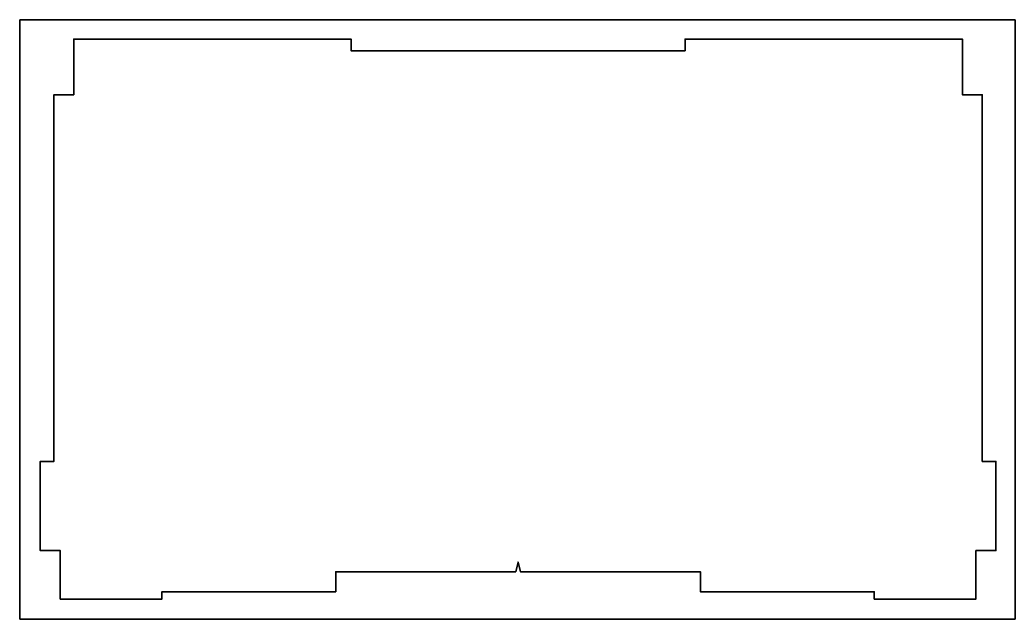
# Model space of a CAD drawing. Header units: millimetres. Extents: x -153 to 363, y -7 to 304.
import ezdxf

# ---------------------------------------------------------------- set-up
doc = ezdxf.new("R2010")
doc.units = ezdxf.units.MM
doc.header["$MEASUREMENT"] = 0
doc.layers.get('0').update_dxf_attribs({"lineweight": 0})
doc.layers.add('Safety', color=7, linetype='Continuous', lineweight=0)

msp = doc.modelspace()

# ---------------------------------------------------------------- linework, layer by layer
at = {"color": 250, "lineweight": 35, "true_color": 0x221f1f}
msp.add_lwpolyline([(192.02, 288.07), (192.02, 294.11), (336.1, 294.11), (336.1, 265.26), (346.39, 265.26), (346.39, 74.81), (353.47, 74.81), (353.47, 28.5), (343.13, 28.5), (343.13, 3.28), (290.31, 3.28), (290.31, 7.13), (200.02, 7.13), (200.02, 17.52), (106.48, 17.52), (105.3, 22.47), (104.13, 17.52), (10.59, 17.52), (10.59, 7.13), (-79.7, 7.13), (-79.7, 3.28), (-132.52, 3.28), (-132.52, 28.5), (-142.86, 28.5), (-142.86, 74.81), (-135.79, 74.81), (-135.79, 265.26), (-125.49, 265.26), (-125.49, 294.11), (18.59, 294.11), (18.59, 288.07)], close=True, dxfattribs=at)
at = {"layer": 'Safety', "color": 250, "lineweight": 35, "true_color": 0x221f1f}
msp.add_lwpolyline([(363.47, -7.11), (-153.47, -7.11), (-153.47, 304.11), (363.47, 304.11)], close=True, dxfattribs=at)

doc.saveas('drawing.dxf')
